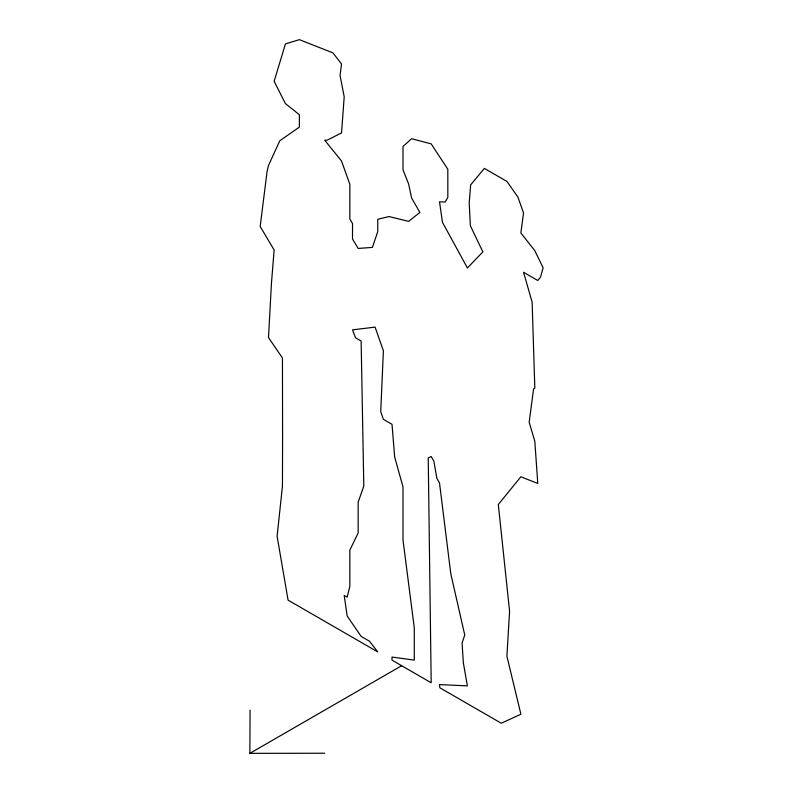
<?xml version="1.0" encoding="UTF-8"?>
<svg xmlns="http://www.w3.org/2000/svg" width="793" height="793" viewBox="0 0 793 793"><rect width="100%" height="100%" fill="white"/><g stroke="black" fill="none" stroke-linecap="round" stroke-linejoin="round"><path stroke-width="1.19" d="M324.684 753.241L249.864 753.35L250.063 710.161M249.864 753.35L401.654 665.714M282.586 436.527L282.447 486.198L277.104 536.246L288.087 600.152L377.755 651.915L369.498 641.22L361.132 636.382L347.175 615.983L344.202 595.414L347.175 597.129L349.842 586.324L349.842 550.134L358.158 532.995L358.158 502.138L363.799 486.198L361.132 341L355.492 337.749L352.518 329.858L375.079 327.122L383.396 350.774L380.729 411.626L383.396 419.338L392.01 424.314L394.676 457.055L402.993 486.882L402.993 540.023L414.273 627.788L414.273 660.113L392.01 657.06L392.01 660.143L431.194 682.773L428.23 457.908L431.194 456.54L433.87 461.169L436.844 478.308L439.51 482.937L450.791 573.795L464.748 634.985L462.081 643.044L463.33 662.71L467.374 685.866L439.451 684.597L439.857 687.769L501.265 723.226L520.902 714.245L506.905 656.247L509.582 611.155L498.301 504.536L520.862 476.771L537.783 483.452L534.819 441.285L529.179 422.253L533.59 388.848L534.819 388.144L532.143 302.262L523.539 272.267L537.783 280.494L540.459 277.233L543.136 267.806L534.819 250.667L520.862 233.013L523.539 212.95L517.898 197.011L506.905 181.409L484.345 168.384L470.685 184.838L469.198 202.839L470.388 225.807L482.858 251.867L467.424 267.975L442.484 222.377L439.51 201.809L445.151 201.987L447.827 197.358L447.827 169.246L431.194 143.87L411.607 138.725L402.993 146.447L402.993 169.752L408.633 183.986L411.607 198.042L419.913 212.435L408.633 221.356L389.036 216.558L377.755 219.294L377.755 231.635L372.413 247.406L358.158 248.437L352.518 239.01L352.518 223.586L349.842 218.957L349.842 184.323L341.535 161.019L324.714 140.222L327.281 140.103L341.535 132.897L344.202 96.736L340.058 75.543L341.535 63.995L332.921 52.853L299.377 39.65L285.421 43.932L274.14 81.302L285.421 103.586L299.377 114.727L299.377 127.078L279.78 140.787L268.49 165.469L267.082 171.417L260.183 226.501L274.14 249.983L271.464 283.061L268.49 337.58L282.447 357.98L282.586 436.527"/></g></svg>
